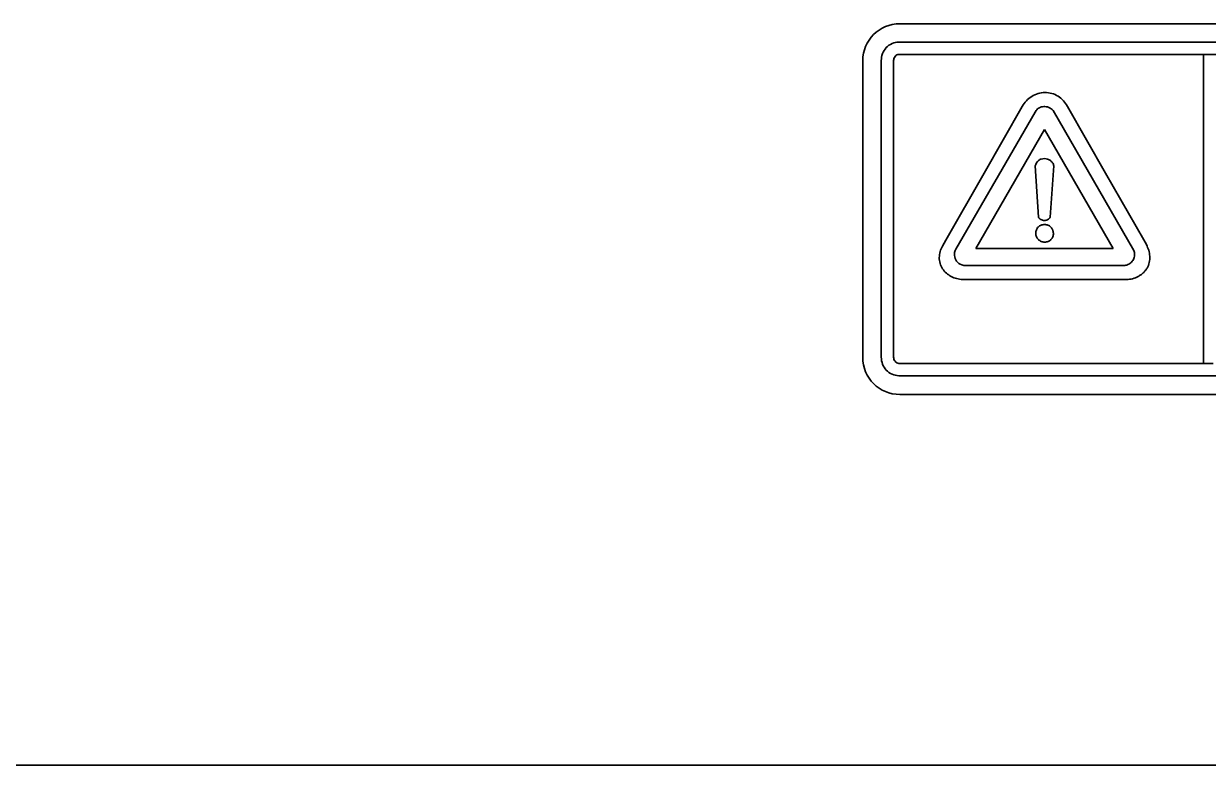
# Model space of a CAD drawing. Header units: millimetres. Extents: x 32496 to 166256, y 3504 to 23939.
# Drawn here: x 41485.3 to 41581.1, y 11555.1 to 11615.1 of the extents above; entities that cross this region are included whole.
import ezdxf

# ---------------------------------------------------------------- set-up
doc = ezdxf.new("R2010")
doc.units = ezdxf.units.MM
doc.layers.get('0').update_dxf_attribs({"lineweight": 35})

msp = doc.modelspace()

# ---------------------------------------------------------------- linework, layer by layer
at = {"linetype": 'Continuous'}
for p, q in [((41556.14, 11615.075), (41638.14, 11615.075)), ((41556.069, 11613.593), (41638.21, 11613.593)), ((41553.14, 11588.075), (41553.14, 11612.075)), ((41554.64, 11588.098), (41554.64, 11612.089)), ((41555.64, 11612.089), (41555.64, 11588.098)), ((41638.21, 11612.593), (41556.069, 11612.593)), ((41580.701, 11587.594), (41580.701, 11612.593)), ((41567.083, 11607.926), (41560.678, 11596.84)), ((41562.968, 11602.982), (41566.05, 11608.382)), ((41567.16, 11608.046), (41567.083, 11607.926)), ((41575.081, 11596.714), (41568.539, 11608.046)), ((41569.698, 11608.382), (41572.788, 11602.982)), ((41562.293, 11596.884), (41567.852, 11606.514)), ((41567.852, 11606.514), (41573.411, 11596.884)), ((41567.098, 11603.571), (41567.369, 11599.433)), ((41568.297, 11599.433), (41568.606, 11603.571)), ((41559.877, 11597.567), (41562.968, 11602.982)), ((41572.788, 11602.982), (41575.871, 11597.582)), ((41559.595, 11597.072), (41559.877, 11597.567)), ((41575.871, 11597.582), (41576.089, 11597.2)), ((41560.618, 11596.714), (41560.579, 11596.577)), ((41560.678, 11596.84), (41560.618, 11596.714)), ((41562.293, 11596.884), (41573.411, 11596.884)), ((41575.126, 11596.568), (41575.081, 11596.714)), ((41575.126, 11596.568), (41575.131, 11596.434)), ((41560.914, 11595.687), (41561.035, 11595.61)), ((41561.035, 11595.61), (41561.167, 11595.555)), ((41561.167, 11595.555), (41561.31, 11595.522)), ((41561.453, 11595.511), (41561.31, 11595.522)), ((41574.252, 11595.511), (41561.453, 11595.511)), ((41574.481, 11594.378), (41561.221, 11594.378)), ((41556.069, 11587.594), (41580.701, 11587.594)), ((41580.701, 11587.594), (41581.501, 11587.594)), ((41638.21, 11586.594), (41556.069, 11586.594)), ((41638.14, 11585.075), (41556.14, 11585.075)), ((41326.372, 11555.075), (41906.04, 11555.075))]:
    msp.add_line(p, q, dxfattribs=at)
for centre, start, end in [((41556.14, 11612.075), 90, 180), ((41556.14, 11588.075), 180, 270)]:
    msp.add_arc(centre, 3, start, end, dxfattribs=at)
for points, knots in [([(41554.64, 11612.089), (41554.642, 11612.28), (41554.711, 11612.664), (41555.018, 11613.163), (41555.495, 11613.504), (41555.878, 11613.592), (41556.069, 11613.593)], [0, 0, 0, 0, 0.25021, 0.500213, 0.750143, 1, 1, 1, 1]), ([(41556.069, 11612.593), (41556.008, 11612.592), (41555.887, 11612.557), (41555.747, 11612.435), (41555.658, 11612.272), (41555.641, 11612.149), (41555.64, 11612.089)], [0, 0, 0, 0, 0.249574, 0.499607, 0.749672, 1, 1, 1, 1]), ([(41566.05, 11608.382), (41566.144, 11608.543), (41566.366, 11608.849), (41566.802, 11609.213), (41567.32, 11609.447), (41567.881, 11609.534), (41568.445, 11609.46), (41568.966, 11609.231), (41569.398, 11608.86), (41569.611, 11608.547), (41569.698, 11608.382)], [0, 0, 0, 0, 0.125043, 0.250076, 0.375064, 0.500046, 0.625012, 0.749985, 0.874984, 1, 1, 1, 1]), ([(41567.781, 11608.37), (41567.661, 11608.366), (41567.421, 11608.302), (41567.232, 11608.142), (41567.16, 11608.046)], [0, 0, 0, 0, 0.500066, 1, 1, 1, 1]), ([(41568.539, 11608.046), (41568.448, 11608.155), (41568.213, 11608.331), (41567.922, 11608.381), (41567.781, 11608.37)], [0, 0, 0, 0, 0.500151, 1, 1, 1, 1]), ([(41568.606, 11603.571), (41568.584, 11603.654), (41568.515, 11603.815), (41568.337, 11604.008), (41568.105, 11604.132), (41567.847, 11604.176), (41567.587, 11604.141), (41567.277, 11603.98), (41567.14, 11603.735), (41567.098, 11603.571)], [0, 0, 0, 0, 0.125416, 0.250812, 0.376176, 0.501536, 0.626901, 0.752228, 1, 1, 1, 1]), ([(41567.369, 11599.433), (41567.398, 11599.344), (41567.513, 11599.234), (41567.69, 11599.168), (41567.834, 11599.15), (41567.977, 11599.167), (41568.155, 11599.232), (41568.27, 11599.343), (41568.297, 11599.433)], [0, 0, 0, 0, 0.248005, 0.374187, 0.500218, 0.626257, 0.752419, 1, 1, 1, 1]), ([(41568.567, 11598.119), (41568.565, 11598.212), (41568.526, 11598.398), (41568.372, 11598.639), (41568.131, 11598.795), (41567.85, 11598.845), (41567.57, 11598.794), (41567.327, 11598.64), (41567.171, 11598.4), (41567.136, 11598.212), (41567.137, 11598.119)], [0, 0, 0, 0, 0.125086, 0.250093, 0.374991, 0.500042, 0.625122, 0.750069, 0.875003, 1, 1, 1, 1]), ([(41567.137, 11598.119), (41567.136, 11598.026), (41567.174, 11597.837), (41567.335, 11597.599), (41567.579, 11597.446), (41567.86, 11597.391), (41568.143, 11597.436), (41568.388, 11597.59), (41568.539, 11597.836), (41568.569, 11598.026), (41568.567, 11598.119)], [0, 0, 0, 0, 0.124943, 0.249938, 0.374942, 0.50009, 0.625177, 0.750037, 0.874923, 1, 1, 1, 1]), ([(41561.221, 11594.378), (41561.062, 11594.385), (41560.743, 11594.429), (41560.149, 11594.662), (41559.641, 11595.095), (41559.373, 11595.68), (41559.31, 11596.161), (41559.389, 11596.638), (41559.516, 11596.934), (41559.595, 11597.072)], [0, 0, 0, 0, 0.125288, 0.250496, 0.499057, 0.624341, 0.749506, 0.874799, 1, 1, 1, 1]), ([(41560.579, 11596.577), (41560.569, 11596.494), (41560.555, 11596.327), (41560.606, 11596.078), (41560.729, 11595.857), (41560.851, 11595.741), (41560.914, 11595.687)], [0, 0, 0, 0, 0.25043, 0.500159, 0.749973, 1, 1, 1, 1]), ([(41574.252, 11595.511), (41574.37, 11595.513), (41574.609, 11595.56), (41574.912, 11595.765), (41575.104, 11596.076), (41575.143, 11596.316), (41575.142, 11596.434)], [0, 0, 0, 0, 0.250076, 0.499965, 0.749848, 1, 1, 1, 1]), ([(41576.089, 11597.2), (41576.166, 11597.054), (41576.295, 11596.748), (41576.389, 11596.257), (41576.351, 11595.757), (41576.197, 11595.366), (41576.01, 11595.093), (41575.839, 11594.912), (41575.645, 11594.756), (41575.364, 11594.581), (41574.976, 11594.426), (41574.646, 11594.383), (41574.481, 11594.378)], [0, 0, 0, 0, 0.124918, 0.249943, 0.374803, 0.499768, 0.56239, 0.624917, 0.687539, 0.750198, 0.875057, 1, 1, 1, 1]), ([(41556.069, 11586.594), (41555.878, 11586.596), (41555.494, 11586.682), (41555.019, 11587.024), (41554.711, 11587.523), (41554.642, 11587.907), (41554.64, 11588.098)], [0, 0, 0, 0, 0.249897, 0.499856, 0.749823, 1, 1, 1, 1]), ([(41555.64, 11588.098), (41555.641, 11588.037), (41555.658, 11587.915), (41555.747, 11587.752), (41555.887, 11587.631), (41556.008, 11587.594), (41556.069, 11587.594)], [0, 0, 0, 0, 0.250296, 0.500487, 0.750472, 1, 1, 1, 1])]:
    msp.add_open_spline(points, degree=3, knots=knots, dxfattribs=at)

doc.saveas('drawing.dxf')
